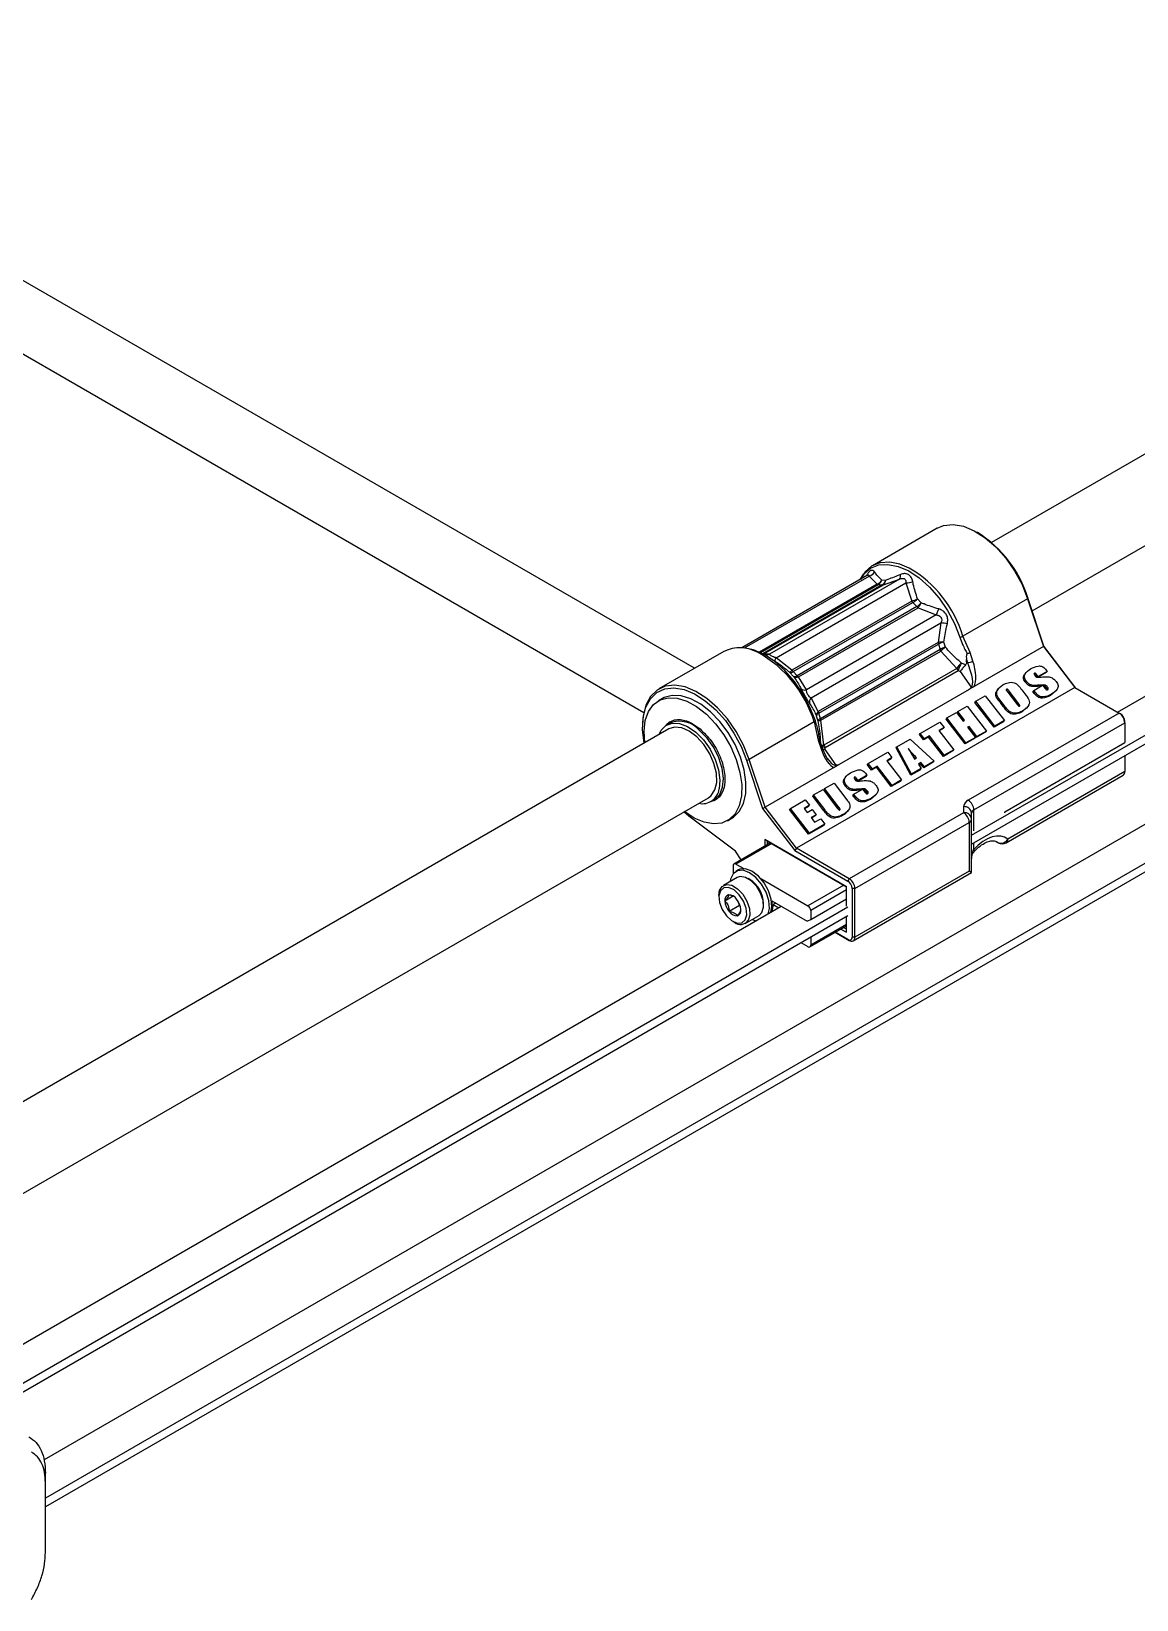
# Model space of a CAD drawing. Header units: millimetres. Extents: x 0 to 279, y 0 to 216.
# Drawn here: x 131.06 to 165.81, y 103.61 to 152.91 of the extents above; entities that cross this region are included whole.
import ezdxf

# ---------------------------------------------------------------- set-up
doc = ezdxf.new("R2010")
doc.units = ezdxf.units.MM

msp = doc.modelspace()

# ---------------------------------------------------------------- linework, layer by layer
at = {"color": 7, "linetype": 'Continuous', "lineweight": 25}
for p, q in [((191.721, 154.433), (161.246, 136.84)), ((162.52, 134.689), (192.971, 152.268)), ((165.206, 131.507), (193.955, 148.104)), ((151.913, 132.886), (126.311, 147.666)), ((160.619, 127.635), (194.148, 146.991)), ((125.311, 145.934), (150.313, 131.5)), ((160.619, 127.358), (192.993, 146.047)), ((192.577, 143.283), (131.459, 108)), ((192.587, 142.064), (131.501, 106.799)), ((192.609, 141.799), (131.501, 106.522)), ((159.54, 137.289), (157.499, 136.111)), ((160.83, 137.139), (160.786, 137.165)), ((157.351, 135.814), (153.401, 133.534)), ((158.349, 135.69), (154.266, 133.333)), ((157.394, 135.785), (157.648, 135.532)), ((157.913, 135.649), (157.797, 135.661)), ((157.848, 135.512), (158.349, 135.69)), ((154.085, 133.34), (157.848, 135.512)), ((154.472, 133.214), (158.555, 135.571)), ((157.687, 135.522), (157.812, 135.51)), ((158.555, 135.571), (158.736, 134.999)), ((162.384, 135.101), (162.38, 135.074)), ((162.886, 133.578), (162.384, 135.101)), ((158.736, 134.999), (154.973, 132.827)), ((155.008, 132.784), (158.771, 134.956)), ((158.897, 134.824), (155.134, 132.651)), ((155.173, 132.616), (158.936, 134.788)), ((158.771, 134.956), (158.897, 134.824)), ((159.037, 134.945), (158.921, 135.067)), ((158.936, 134.788), (159.51, 134.563)), ((162.38, 135.074), (160.34, 133.896)), ((162.38, 135.074), (162.876, 133.568)), ((159.51, 134.563), (155.427, 132.206)), ((155.572, 131.953), (159.656, 134.311)), ((159.656, 134.311), (159.564, 133.701)), ((159.564, 133.701), (155.8, 131.528)), ((155.812, 131.477), (159.575, 133.649)), ((159.575, 133.649), (159.627, 133.474)), ((159.798, 133.549), (159.75, 133.71)), ((160.57, 133.385), (160.34, 133.896)), ((152.83, 133.415), (150.789, 132.237)), ((154.266, 133.333), (154.085, 133.34)), ((154.192, 133.267), (154.138, 133.298)), ((154.973, 132.827), (154.472, 133.214)), ((159.627, 133.474), (155.864, 131.302)), ((155.883, 131.25), (159.647, 133.422)), ((159.647, 133.422), (160.159, 132.882)), ((160.457, 133.167), (160.491, 133.062)), ((160.66, 133.111), (160.57, 133.385)), ((162.876, 133.568), (160.696, 132.31)), ((162.876, 133.568), (162.886, 133.578)), ((162.876, 133.568), (163.864, 132.282)), ((163.896, 132.264), (162.886, 133.578)), ((154.908, 132.75), (155.024, 132.628)), ((155.134, 132.651), (155.008, 132.784)), ((160.159, 132.882), (155.976, 130.467)), ((156.014, 130.4), (160.197, 132.815)), ((160.197, 132.815), (160.258, 132.787)), ((160.258, 132.787), (160.604, 132.293)), ((160.432, 132.999), (160.303, 133.052)), ((160.491, 133.062), (160.463, 133.104)), ((162.325, 132.747), (162.297, 132.711)), ((162.584, 132.715), (162.594, 132.728)), ((162.636, 132.657), (162.664, 132.693)), ((162.673, 132.609), (162.636, 132.657)), ((162.714, 132.627), (162.664, 132.693)), ((162.697, 132.605), (162.714, 132.627)), ((162.966, 132.753), (162.707, 132.604)), ((162.994, 132.789), (162.714, 132.627)), ((162.964, 132.828), (162.994, 132.789)), ((162.966, 132.753), (162.994, 132.789)), ((163.864, 132.282), (155.114, 127.23)), ((155.427, 132.206), (155.173, 132.616)), ((160.548, 132.224), (156.454, 129.861)), ((161.462, 132.249), (161.434, 132.213)), ((161.718, 132.223), (161.713, 132.215)), ((161.754, 132.135), (162.032, 131.774)), ((161.804, 132.164), (161.775, 132.128)), ((162.049, 131.773), (161.775, 132.128)), ((162.077, 131.808), (161.804, 132.164)), ((162.194, 132.212), (162.294, 132.081)), ((162.32, 132.435), (162.348, 132.471)), ((162.545, 132.157), (162.573, 132.193)), ((162.591, 132.098), (162.545, 132.157)), ((162.573, 132.193), (162.853, 132.354)), ((162.619, 132.133), (162.573, 132.193)), ((162.591, 132.098), (162.619, 132.133)), ((162.72, 132.319), (162.749, 132.355)), ((162.853, 132.354), (162.933, 132.251)), ((162.896, 132.324), (162.876, 132.324)), ((162.896, 132.324), (162.925, 132.36)), ((162.982, 132.253), (163.01, 132.288)), ((163.253, 132.169), (163.099, 132.032)), ((163.258, 132.163), (163.287, 132.199)), ((163.864, 132.282), (165.258, 131.477)), ((150.903, 131.938), (150.771, 131.861)), ((155.8, 131.528), (155.572, 131.953)), ((160.189, 131.523), (160.485, 131.694)), ((160.485, 131.694), (161.084, 130.914)), ((160.726, 131.814), (160.754, 131.849)), ((161.325, 131.034), (160.726, 131.814)), ((160.754, 131.849), (161.05, 132.02)), ((161.353, 131.07), (160.754, 131.849)), ((161.05, 132.02), (161.649, 131.24)), ((161.524, 131.806), (161.552, 131.842)), ((161.625, 131.675), (161.524, 131.806)), ((161.653, 131.711), (161.552, 131.842)), ((161.625, 131.675), (161.653, 131.711)), ((162.077, 131.808), (162.049, 131.773)), ((162.338, 131.647), (162.205, 131.515)), ((162.351, 131.635), (162.379, 131.671)), ((163.099, 132.032), (163.128, 132.068)), ((151.141, 131.17), (151.03, 131.106)), ((155.67, 131.201), (153.63, 130.023)), ((155.67, 131.201), (155.797, 130.629)), ((155.737, 131.393), (155.785, 131.232)), ((155.864, 131.302), (155.812, 131.477)), ((155.976, 130.467), (155.883, 131.25)), ((159.007, 130.841), (159.624, 131.197)), ((159.624, 131.197), (159.756, 131.024)), ((159.816, 131.288), (159.844, 131.324)), ((160.415, 130.508), (159.816, 131.288)), ((159.844, 131.324), (160.14, 131.494)), ((160.443, 130.544), (159.844, 131.324)), ((160.14, 131.494), (160.349, 131.222)), ((160.161, 131.487), (160.189, 131.523)), ((160.36, 131.229), (160.161, 131.487)), ((160.398, 131.251), (160.189, 131.523)), ((160.349, 131.222), (160.398, 131.251)), ((165.258, 131.477), (160.516, 128.74)), ((160.692, 128.434), (165.435, 131.171)), ((161.621, 131.205), (161.325, 131.034)), ((161.649, 131.24), (161.353, 131.07)), ((161.621, 131.205), (161.649, 131.24)), ((162.205, 131.515), (162.233, 131.551)), ((165.258, 131.477), (165.302, 131.452)), ((165.435, 131.171), (165.435, 131.222)), ((165.435, 131.171), (165.435, 130.549)), ((151.101, 130.983), (120.352, 113.232)), ((150.273, 131.096), (150.273, 131.045)), ((155.926, 130.397), (155.84, 130.656)), ((158.273, 130.417), (158.684, 130.654)), ((158.684, 130.654), (159.444, 129.967)), ((158.979, 130.805), (159.007, 130.841)), ((159.111, 130.633), (158.979, 130.805)), ((159.139, 130.668), (159.007, 130.841)), ((159.268, 130.723), (159.111, 130.633)), ((159.111, 130.633), (159.139, 130.668)), ((159.296, 130.758), (159.139, 130.668)), ((159.268, 130.723), (159.296, 130.758)), ((159.734, 130.116), (159.268, 130.723)), ((159.762, 130.151), (159.296, 130.758)), ((159.756, 131.024), (159.592, 130.929)), ((159.592, 130.929), (160.058, 130.322)), ((159.728, 130.989), (159.602, 130.916)), ((159.728, 130.989), (159.756, 131.024)), ((160.711, 130.679), (160.415, 130.508)), ((160.739, 130.715), (160.443, 130.544)), ((160.544, 131.061), (160.495, 131.032)), ((160.495, 131.032), (160.739, 130.715)), ((160.516, 131.025), (160.505, 131.019)), ((160.516, 131.025), (160.544, 131.061)), ((160.76, 130.708), (160.516, 131.025)), ((160.788, 130.743), (160.544, 131.061)), ((160.711, 130.679), (160.739, 130.715)), ((161.056, 130.879), (160.76, 130.708)), ((160.76, 130.708), (160.788, 130.743)), ((161.084, 130.914), (160.788, 130.743)), ((161.056, 130.879), (161.084, 130.914)), ((161.325, 131.034), (161.353, 131.07)), ((155.797, 130.629), (155.887, 130.355)), ((156.016, 130.338), (156.014, 130.4)), ((156.361, 129.844), (156.016, 130.338)), ((157.367, 129.894), (157.983, 130.25)), ((157.983, 130.25), (158.116, 130.077)), ((158.244, 130.381), (158.273, 130.417)), ((158.704, 129.521), (158.244, 130.381)), ((158.733, 129.557), (158.273, 130.417)), ((160.03, 130.286), (159.734, 130.116)), ((160.058, 130.322), (159.762, 130.151)), ((160.03, 130.286), (160.058, 130.322)), ((160.415, 130.508), (160.443, 130.544)), ((161.665, 128.373), (165.435, 130.549)), ((153.546, 129.999), (153.63, 130.023)), ((153.546, 129.999), (154.047, 128.476)), ((154.125, 128.517), (153.63, 130.023)), ((156.305, 129.775), (154.125, 128.517)), ((157.339, 129.858), (157.367, 129.894)), ((157.471, 129.686), (157.339, 129.858)), ((157.499, 129.721), (157.367, 129.894)), ((157.627, 129.776), (157.471, 129.686)), ((157.471, 129.686), (157.499, 129.721)), ((157.655, 129.812), (157.499, 129.721)), ((157.627, 129.776), (157.655, 129.812)), ((158.094, 129.169), (157.627, 129.776)), ((158.122, 129.204), (157.655, 129.812)), ((158.116, 130.077), (157.951, 129.982)), ((157.951, 129.982), (158.418, 129.375)), ((158.088, 130.042), (157.962, 129.969)), ((158.088, 130.042), (158.116, 130.077)), ((159.01, 129.697), (158.704, 129.521)), ((159.038, 129.733), (158.733, 129.557)), ((158.852, 130.044), (158.759, 130.146)), ((158.826, 130.029), (158.892, 130.067)), ((159.024, 129.921), (158.948, 129.877)), ((158.948, 129.877), (159.038, 129.733)), ((158.995, 129.885), (158.957, 129.863)), ((158.995, 129.885), (159.024, 129.921)), ((159.114, 129.758), (158.995, 129.885)), ((159.01, 129.697), (159.038, 129.733)), ((159.143, 129.793), (159.024, 129.921)), ((159.416, 129.932), (159.114, 129.758)), ((159.114, 129.758), (159.143, 129.793)), ((159.444, 129.967), (159.143, 129.793)), ((159.416, 129.932), (159.444, 129.967)), ((159.734, 130.116), (159.762, 130.151)), ((165.435, 130.137), (165.435, 129.64)), ((155.998, 129.103), (156.294, 129.274)), ((156.294, 129.274), (156.693, 128.755)), ((156.666, 129.48), (156.638, 129.444)), ((156.661, 129.168), (156.689, 129.204)), ((156.925, 129.449), (156.935, 129.461)), ((156.977, 129.39), (157.005, 129.426)), ((157.014, 129.342), (156.977, 129.39)), ((157.055, 129.361), (157.005, 129.426)), ((157.038, 129.339), (157.055, 129.361)), ((157.307, 129.486), (157.049, 129.337)), ((157.335, 129.522), (157.055, 129.361)), ((157.305, 129.561), (157.335, 129.522)), ((157.307, 129.486), (157.335, 129.522)), ((158.39, 129.339), (158.094, 129.169)), ((158.094, 129.169), (158.122, 129.204)), ((158.418, 129.375), (158.122, 129.204)), ((158.39, 129.339), (158.418, 129.375)), ((158.704, 129.521), (158.733, 129.557)), ((161.702, 127.401), (165.383, 129.526)), ((165.435, 129.64), (161.754, 127.515)), ((121.866, 111.22), (152.351, 128.818)), ((152.421, 128.696), (152.532, 128.76)), ((154.923, 128.483), (155.391, 128.753)), ((155.391, 128.753), (155.524, 128.581)), ((155.624, 128.868), (155.652, 128.904)), ((155.978, 128.407), (155.624, 128.868)), ((155.652, 128.904), (155.948, 129.075)), ((156.007, 128.443), (155.652, 128.904)), ((155.948, 129.075), (156.397, 128.491)), ((155.97, 129.068), (155.998, 129.103)), ((156.41, 128.494), (155.97, 129.068)), ((156.439, 128.53), (155.998, 129.103)), ((156.886, 128.89), (156.915, 128.926)), ((156.932, 128.831), (156.886, 128.89)), ((156.915, 128.926), (157.194, 129.087)), ((156.96, 128.867), (156.915, 128.926)), ((156.932, 128.831), (156.96, 128.867)), ((157.061, 129.052), (157.09, 129.088)), ((157.194, 129.087), (157.274, 128.984)), ((157.237, 129.058), (157.217, 129.058)), ((157.237, 129.058), (157.266, 129.093)), ((157.323, 128.986), (157.351, 129.022)), ((157.594, 128.902), (157.44, 128.765)), ((157.44, 128.765), (157.469, 128.801)), ((157.6, 128.897), (157.628, 128.932)), ((151.735, 128.24), (151.574, 128.37)), ((153.199, 127.141), (151.735, 128.24)), ((154.047, 128.476), (154.125, 128.517)), ((154.047, 128.476), (155.057, 127.161)), ((155.114, 127.23), (154.125, 128.517)), ((154.895, 128.447), (154.923, 128.483)), ((155.494, 127.667), (154.895, 128.447)), ((155.522, 127.703), (154.923, 128.483)), ((155.524, 128.581), (155.351, 128.481)), ((155.351, 128.481), (155.449, 128.354)), ((155.496, 128.545), (155.361, 128.468)), ((155.449, 128.354), (155.605, 128.445)), ((155.496, 128.545), (155.524, 128.581)), ((155.73, 128.281), (155.574, 128.191)), ((155.574, 128.191), (155.685, 128.046)), ((155.702, 128.246), (155.584, 128.178)), ((155.605, 128.445), (155.73, 128.281)), ((155.702, 128.246), (155.73, 128.281)), ((155.978, 128.407), (156.007, 128.443)), ((156.41, 128.494), (156.439, 128.53)), ((156.564, 128.259), (156.592, 128.295)), ((156.709, 128.378), (156.738, 128.413)), ((160.369, 128.347), (156.774, 126.272)), ((160.369, 128.536), (160.369, 128.347)), ((160.619, 128.143), (160.619, 128.332)), ((161.665, 128.34), (161.665, 128.373)), ((152.946, 128.094), (153.078, 128.17)), ((155.979, 127.948), (155.494, 127.667)), ((155.494, 127.667), (155.522, 127.703)), ((156.007, 127.983), (155.522, 127.703)), ((155.685, 128.046), (155.875, 128.155)), ((155.875, 128.155), (156.007, 127.983)), ((155.979, 127.948), (156.007, 127.983)), ((156.951, 125.966), (160.546, 128.041)), ((160.546, 128.041), (160.546, 126.51)), ((160.619, 126.47), (160.619, 128.143)), ((154.298, 127.397), (153.148, 126.733)), ((156.686, 126.019), (154.119, 127.5)), ((154.119, 127.5), (154.119, 127.294)), ((154.208, 127.449), (154.119, 127.5)), ((154.208, 127.449), (156.686, 126.019)), ((154.208, 127.345), (154.208, 127.449)), ((155.114, 127.23), (155.057, 127.161)), ((156.774, 126.272), (155.114, 127.23)), ((161.384, 127.441), (161.452, 127.401)), ((161.395, 127.441), (161.441, 127.409)), ((153.374, 126.864), (153.199, 127.141)), ((153.211, 126.727), (153.454, 126.587)), ((155.057, 127.161), (156.73, 126.195)), ((153.251, 126.309), (152.818, 126.059)), ((153.122, 126.676), (153.122, 126.427)), ((153.286, 126.546), (153.206, 126.5)), ((153.644, 126.247), (153.595, 126.275)), ((153.993, 126.275), (155.473, 125.421)), ((156.774, 126.272), (156.73, 126.195)), ((156.899, 124.32), (160.619, 126.467)), ((160.546, 126.51), (156.951, 124.435)), ((152.676, 125.744), (152.676, 125.688)), ((153.124, 125.724), (152.858, 125.57)), ((156.686, 125.413), (156.686, 126.019)), ((156.863, 125.966), (156.863, 124.435)), ((156.951, 125.966), (156.863, 125.966)), ((156.951, 124.435), (156.951, 125.966)), ((125.784, 108.75), (154.634, 125.405)), ((129.424, 109.627), (156.728, 125.389)), ((153.327, 125.434), (152.995, 125.243)), ((153.262, 125.59), (153.327, 125.434)), ((153.327, 125.434), (153.345, 125.424)), ((154.081, 125.433), (154.081, 125.489)), ((154.342, 125.574), (155.454, 124.932)), ((154.342, 125.574), (154.342, 125.236)), ((154.386, 125.456), (154.344, 125.237)), ((154.466, 125.502), (154.386, 125.456)), ((154.386, 125.456), (154.555, 125.359)), ((156.686, 125.625), (155.562, 124.976)), ((155.562, 125.267), (155.562, 124.976)), ((129.665, 109.488), (156.728, 125.111)), ((153.113, 124.931), (153.162, 124.903)), ((153.506, 124.868), (153.939, 125.118)), ((155.562, 124.976), (155.454, 124.932)), ((155.536, 124.128), (156.686, 124.792)), ((156.686, 124.688), (156.595, 124.74)), ((156.686, 124.586), (156.686, 125.087)), ((155.255, 124.261), (155.473, 124.135)), ((155.562, 124.438), (155.562, 124.186)), ((156.73, 124.358), (156.332, 124.588)), ((156.332, 124.588), (156.774, 124.332)), ((156.507, 124.689), (156.686, 124.586)), ((156.774, 124.332), (156.73, 124.358)), ((156.951, 124.435), (156.863, 124.435)), ((131.501, 107.276), (131.501, 107.582)), ((131.501, 105.089), (131.501, 107.276))]:
    msp.add_line(p, q, dxfattribs=at)
at = {"color": 8, "linetype": 'Continuous', "lineweight": 25}
for p, q in [((153.484, 133.528), (157.394, 135.785)), ((157.648, 135.532), (153.947, 133.396)), ((153.978, 133.381), (157.687, 135.522)), ((157.812, 135.51), (154.057, 133.342)), ((154.073, 133.334), (154.085, 133.34)), ((160.692, 127.779), (160.692, 128.434)), ((154.335, 127.376), (153.211, 126.727)), ((160.692, 127.19), (160.692, 127.4)), ((161.441, 127.409), (161.384, 127.442)), ((161.441, 127.409), (161.452, 127.401)), ((156.598, 126.07), (155.473, 125.421)), ((156.686, 125.917), (155.562, 125.267)), ((156.686, 124.835), (155.562, 124.186))]:
    msp.add_line(p, q, dxfattribs=at)
at = {"color": 7, "linetype": 'Continuous', "lineweight": 25, "flags": 128}
for points in [[(159.54, 137.289), (159.74, 137.372), (160.037, 137.405), (160.362, 137.35), (160.704, 137.21), (161.049, 136.99), (161.384, 136.699), (161.696, 136.347), (161.972, 135.949), (162.204, 135.519), (162.38, 135.074)], [(158.661, 136.033), (158.366, 136.158), (158.044, 136.224), (157.747, 136.205), (157.487, 136.104), (157.274, 135.922), (157.123, 135.682)], [(155.709, 131.238), (155.539, 131.668), (155.317, 132.084), (155.051, 132.471), (154.752, 132.814), (154.429, 133.101), (154.096, 133.321), (153.765, 133.466), (153.447, 133.531), (153.287, 133.532)], [(153.63, 130.023), (153.453, 130.467), (153.222, 130.897), (152.945, 131.296), (152.633, 131.647), (152.299, 131.939), (151.954, 132.158), (151.612, 132.298), (151.286, 132.353), (150.989, 132.32), (150.733, 132.201), (150.526, 132.001), (150.378, 131.726), (150.293, 131.388), (150.273, 131.096)], [(150.325, 130.535), (150.324, 130.539), (150.275, 130.952), (150.293, 131.33), (150.375, 131.659), (150.52, 131.927), (150.721, 132.122), (150.971, 132.238), (151.261, 132.27), (151.578, 132.217), (151.911, 132.081), (152.248, 131.866), (152.574, 131.582), (152.878, 131.24), (153.148, 130.851), (153.373, 130.432), (153.546, 129.999)], [(150.36, 131.243), (150.46, 131.525), (150.618, 131.743), (150.826, 131.89), (151.077, 131.958), (151.36, 131.945), (151.663, 131.852), (151.974, 131.682), (152.28, 131.442), (152.569, 131.142), (152.829, 130.794), (153.049, 130.413), (153.221, 130.014), (153.337, 129.614), (153.392, 129.228), (153.384, 128.874), (153.314, 128.564), (153.184, 128.312), (153, 128.129), (152.769, 128.021), (152.501, 127.993), (152.207, 128.046), (151.898, 128.179), (151.593, 128.381)], [(153.078, 128.17), (153.133, 128.205), (153.317, 128.389), (153.446, 128.64), (153.517, 128.95), (153.524, 129.305), (153.469, 129.69), (153.353, 130.091), (153.182, 130.49), (152.962, 130.871), (152.702, 131.218), (152.413, 131.518), (152.106, 131.758), (151.795, 131.928), (151.492, 132.022), (151.21, 132.035), (150.959, 131.966), (150.903, 131.938)], [(150.343, 130.546), (150.321, 130.909), (150.36, 131.243)], [(150.795, 130.807), (150.857, 130.936), (151.006, 131.091), (151.205, 131.165), (151.438, 131.153), (151.692, 131.056), (151.947, 130.88), (152.188, 130.637), (152.397, 130.344), (152.56, 130.021), (152.667, 129.689), (152.709, 129.373), (152.684, 129.092)], [(152.351, 128.818), (152.436, 128.884), (152.552, 129.061), (152.606, 129.3), (152.595, 129.584), (152.519, 129.892), (152.385, 130.2), (152.202, 130.486), (151.983, 130.729), (151.745, 130.91), (151.506, 131.016), (151.283, 131.04), (151.101, 130.983)], [(161.754, 127.515), (161.652, 127.578), (161.535, 127.61), (161.404, 127.612), (161.265, 127.583), (161.121, 127.525), (160.974, 127.438), (160.83, 127.326), (160.692, 127.19)], [(153.121, 126.427), (153.042, 126.256), (153.029, 126.181)], [(154.228, 125.17), (154.261, 125.336), (154.241, 125.581), (154.157, 125.844), (154.018, 126.095), (153.837, 126.309), (153.636, 126.461), (153.435, 126.535), (153.258, 126.523), (153.121, 126.427)], [(153.939, 125.118), (154.026, 125.205), (154.078, 125.373), (154.065, 125.586), (153.988, 125.817), (153.859, 126.033), (153.693, 126.207), (153.515, 126.314), (153.347, 126.34), (153.251, 126.309)], [(154.308, 125.216), (154.34, 125.382), (154.321, 125.627), (154.237, 125.89), (154.097, 126.141), (153.917, 126.355), (153.715, 126.507), (153.515, 126.581), (153.337, 126.569), (153.286, 126.546)], [(152.676, 125.744), (152.697, 125.896), (152.78, 126.031), (152.914, 126.09), (153.082, 126.064), (153.26, 125.957), (153.426, 125.783), (153.555, 125.567), (153.632, 125.336), (153.645, 125.123), (153.593, 124.955), (153.593, 124.955)], [(153.501, 124.978), (153.549, 125.14), (153.531, 125.346), (153.449, 125.567), (153.316, 125.767), (153.152, 125.917), (152.982, 125.994), (152.832, 125.985), (152.725, 125.893), (152.678, 125.732), (152.696, 125.525), (152.778, 125.305), (152.911, 125.105), (153.075, 124.955), (153.245, 124.878), (153.394, 124.886), (153.501, 124.978)], [(153.717, 124.99), (153.753, 124.976), (153.846, 124.95)]]:
    msp.add_lwpolyline(points, dxfattribs=at)
at = {"color": 8, "linetype": 'Continuous', "lineweight": 25, "flags": 128}
for points in [[(157.111, 135.675), (157.234, 135.857), (157.443, 136.036), (157.699, 136.136), (157.991, 136.154), (158.309, 136.09), (158.641, 135.945), (158.974, 135.725), (159.296, 135.438), (159.596, 135.094), (159.861, 134.707), (160.084, 134.291), (160.254, 133.861)], [(152.532, 128.76), (152.548, 128.77), (152.7, 128.922), (152.792, 129.145), (152.82, 129.424), (152.78, 129.74), (152.676, 130.071), (152.515, 130.395), (152.308, 130.69), (152.068, 130.935)], [(155.925, 130.398), (155.926, 130.392), (155.923, 130.384), (155.915, 130.375), (155.903, 130.365), (155.887, 130.355)], [(160.7, 127.123), (160.703, 127.127), (160.707, 127.142), (160.703, 127.164), (160.692, 127.19)]]:
    msp.add_lwpolyline(points, dxfattribs=at)
at = {"color": 7, "linetype": 'Continuous', "lineweight": 25}
for centre, radius, start, end in [((158.823, 133.997), 3.729, 17.228, 57.4338), ((158.859, 134.019), 3.685, 19.5783, 40.4163), ((157.318, 136.064), 0.29, 285.145, 329.3806), ((157.538, 135.81), 0.299, 291.5896, 330.1131), ((157.558, 135.738), 0.251, 300.8731, 342.1772), ((157.677, 135.713), 0.245, 303.7482, 344.8529), ((157.738, 135.648), 0.175, 309.0025, 0.4056), ((158.221, 135.8), 0.168, 319.376, 12.3912), ((158.536, 136.207), 0.636, 271.7162, 291.4239), ((157.703, 135.67), 0.149, 248.3425, 263.8201), ((157.824, 135.613), 0.103, 263.8231, 283.5933), ((158.547, 135.804), 0.826, 283.2349, 296.9366), ((159.062, 135.231), 0.4, 215.3526, 223.3567), ((158.46, 135.533), 0.656, 298.3376, 314.6758), ((158.478, 135.448), 0.752, 303.836, 317.983), ((159.14, 135.053), 0.334, 223.2878, 232.3116), ((158.467, 135.202), 0.625, 318.6025, 335.7446), ((158.562, 135.057), 1.068, 332.4846, 343.4008), ((159.609, 133.243), 1.069, 76.6002, 87.5097), ((159.687, 133.088), 0.625, 84.2561, 101.3916), ((159.895, 133.746), 0.334, 187.6899, 196.7127), ((159.906, 132.974), 0.752, 102.0181, 116.159), ((160.148, 134.241), 0.395, 285.5466, 299.0547), ((153.334, 132.347), 1.181, 60.7975, 115.2792), ((154.623, 133.102), 0.189, 143.5053, 176.4844), ((159.971, 132.916), 0.656, 105.3254, 121.6576), ((160.01, 133.589), 0.4, 196.6438, 204.6475), ((160.249, 132.856), 0.827, 123.0652, 136.7609), ((157.742, 132.898), 2.728, 4.3205, 5.6514), ((155.886, 131.989), 1.239, 137.4406, 142.0813), ((154.917, 132.888), 0.138, 265.9607, 310.967), ((155.299, 133.058), 0.4, 215.3526, 223.3567), ((155.051, 132.77), 0.144, 258.8988, 304.7739), ((155.111, 132.777), 0.172, 239.5876, 291.0217), ((155.377, 132.88), 0.334, 223.2878, 232.3116), ((160.691, 132.578), 0.613, 129.2896, 150.2504), ((160.551, 133.061), 0.431, 204.5919, 214.9415), ((161.071, 132.57), 0.907, 147.8531, 164.3269), ((160.477, 133.431), 0.368, 272.2142, 299.7154), ((155.384, 132.404), 0.203, 229.5304, 282.0241), ((155.723, 131.818), 0.203, 137.9724, 190.4656), ((155.642, 131.27), 0.0752, 292.4415, 334.3195), ((155.909, 131.394), 0.172, 128.9735, 180.4061), ((155.873, 131.346), 0.144, 115.2211, 161.0862), ((155.909, 131.171), 0.138, 109.0287, 154.021), ((155.615, 132.453), 1.233, 277.8933, 282.5602), ((156.132, 131.573), 0.334, 187.6899, 196.7127), ((156.247, 131.416), 0.4, 196.6438, 204.6475), ((165.051, 131.154), 0.384, 2.6055, 57.3945), ((165.147, 131.209), 0.288, 2.6055, 57.3945), ((156.368, 130.647), 0.431, 204.5919, 214.9415), ((165.316, 129.625), 0.12, 304.0564, 7.2558), ((152.157, 129.162), 0.532, 257.8436, 352.4257), ((160.619, 128.511), 0.251, 114.3747, 174.3052), ((160.309, 128.416), 0.384, 2.6055, 57.3945), ((160.39, 128.306), 0.231, 6.3513, 95.1826), ((160.39, 128.117), 0.231, 6.3513, 95.1826), ((160.162, 128.023), 0.384, 2.6055, 57.3945), ((160.744, 128.319), 0.126, 114.3747, 174.3052), ((160.494, 128.155), 0.126, 294.3747, 354.3052), ((161.539, 127.634), 0.245, 246.4181, 331.2225), ((161.577, 127.618), 0.25, 240.0027, 299.9973), ((153.176, 126.685), 0.0546, 50.7967, 189.214), ((153.152, 125.458), 0.93, 1.9361, 58.0585), ((156.567, 125.948), 0.384, 2.6055, 57.3945), ((153.021, 125.603), 0.166, 105.63, 191.509), ((152.976, 125.454), 0.31, 34.4549, 89.8884), ((156.575, 125.952), 0.288, 2.6055, 57.3945), ((153.422, 125.613), 0.565, 184.3654, 220.9869), ((153.251, 125.418), 0.31, 214.4549, 269.8884), ((152.805, 125.258), 0.565, 4.3654, 40.9869), ((153.205, 125.268), 0.166, 285.63, 11.509), ((155.37, 125.259), 0.192, 2.6055, 57.3945), ((153.353, 125.131), 0.298, 230.1812, 323.801), ((156.782, 124.421), 0.0819, 230.7967, 9.214), ((156.843, 124.417), 0.109, 230.7967, 9.214), ((155.508, 124.177), 0.0546, 230.7967, 9.214)]:
    msp.add_arc(centre, radius, start, end, dxfattribs=at)
at = {"color": 8, "linetype": 'Continuous', "lineweight": 25}
for centre, radius, start, end in [((156.829, 132.866), 3.659, 16.3508, 59.944), ((152.09, 130.107), 3.743, 16.9886, 60.9077), ((154.061, 133.433), 0.0965, 273.4752, 283.9362), ((154.16, 133.549), 0.241, 257.8756, 295.9918), ((151.435, 130.382), 0.84, 41.1089, 110.486), ((155.999, 130.93), 0.463, 257.5491, 267.1136), ((156.06, 130.688), 0.292, 239.7386, 261.0132), ((161.635, 127.5), 0.12, 304.0564, 7.2558)]:
    msp.add_arc(centre, radius, start, end, dxfattribs=at)
at = {"color": 7, "linetype": 'Continuous', "lineweight": 25}
for centre, major_axis, ratio, start_param, end_param in [((160.315, 132.96), (-0.283, 0.671), 0.278405, 3.176389, 4.747186), ((160.395, 132.958), (-0.21, 0.731), 0.39262, 3.523325, 4.809828), ((156.152, 130.508), (-0.21, 0.731), 0.39262, 1.668235, 2.954739), ((156.072, 130.511), (-0.283, 0.671), 0.278405, 2.226383, 2.351647), ((160.369, 126.612), (0.25, -0.144), 0.00007, 0.003303, 0.785439)]:
    msp.add_ellipse(centre, major_axis=major_axis, ratio=ratio, start_param=start_param, end_param=end_param, dxfattribs=at)
at = {"color": 8, "linetype": 'Continuous', "lineweight": 25}
msp.add_ellipse((156.072, 130.511), major_axis=(-0.283, 0.671), ratio=0.278405, start_param=2.351647, end_param=3.176389, dxfattribs=at)
for points, knots in [([(157.567, 135.917), (157.552, 135.935), (157.52, 135.97), (157.454, 135.965), (157.387, 135.912), (157.341, 135.846), (157.318, 135.802), (157.313, 135.792)], [0, 0, 0, 0, 0.248056, 0.493662, 0.717656, 0.937003, 1, 1, 1, 1]), ([(157.351, 135.814), (157.354, 135.815), (157.365, 135.822), (157.376, 135.822), (157.39, 135.813), (157.392, 135.797), (157.394, 135.785)], [0, 0, 0, 0, 0.069229, 0.380748, 0.507883, 1, 1, 1, 1]), ([(151.162, 131.218), (151.215, 131.239), (151.32, 131.282), (151.508, 131.276), (151.764, 131.209), (151.958, 131.069), (152.085, 130.978)], [0, 0, 0, 0, 0.208409, 0.416818, 0.620896, 1, 1, 1, 1]), ([(155.785, 131.232), (155.814, 131.067), (155.852, 130.851), (155.862, 130.635), (155.864, 130.583)], [0, 0, 0, 0, 0.761692, 1, 1, 1, 1]), ([(152.085, 130.978), (152.205, 130.861), (152.39, 130.68), (152.59, 130.363), (152.718, 130.101), (152.809, 129.833), (152.874, 129.5), (152.862, 129.13), (152.729, 128.862), (152.559, 128.726), (152.447, 128.698), (152.391, 128.685)], [0, 0, 0, 0, 0.159638, 0.245574, 0.333333, 0.421093, 0.507029, 0.666667, 0.826305, 0.91224, 1, 1, 1, 1])]:
    msp.add_open_spline(points, degree=3, knots=knots, dxfattribs=at)
at = {"color": 7, "linetype": 'Continuous', "lineweight": 25}
for points, knots in [([(157.357, 135.818), (157.358, 135.818), (157.359, 135.82), (157.354, 135.816), (157.351, 135.814)], [0, 0, 0, 0, 0.212685, 1, 1, 1, 1]), ([(157.797, 135.661), (157.725, 135.73), (157.639, 135.812), (157.578, 135.902), (157.567, 135.917)], [0, 0, 0, 0, 0.8363121, 1, 1, 1, 1]), ([(158.385, 135.836), (158.249, 135.78), (158.087, 135.714), (157.937, 135.658), (157.913, 135.649)], [0, 0, 0, 0, 0.8347697, 1, 1, 1, 1]), ([(158.349, 135.69), (158.363, 135.696), (158.4, 135.71), (158.453, 135.717), (158.493, 135.708), (158.523, 135.69), (158.539, 135.669), (158.556, 135.628), (158.555, 135.596), (158.555, 135.571)], [0, 0, 0, 0, 0.1338305, 0.3396636, 0.4744838, 0.5347753, 0.690481, 0.7540264, 1, 1, 1, 1]), ([(158.768, 135.615), (158.757, 135.657), (158.733, 135.74), (158.654, 135.828), (158.553, 135.867), (158.461, 135.863), (158.406, 135.843), (158.385, 135.836)], [0, 0, 0, 0, 0.232183, 0.462072, 0.671733, 0.877044, 1, 1, 1, 1]), ([(158.921, 135.067), (158.871, 135.219), (158.811, 135.401), (158.774, 135.585), (158.768, 135.615)], [0, 0, 0, 0, 0.836312, 1, 1, 1, 1]), ([(159.586, 134.751), (159.429, 134.799), (159.241, 134.857), (159.066, 134.932), (159.037, 134.945)], [0, 0, 0, 0, 0.83477, 1, 1, 1, 1]), ([(159.857, 134.283), (159.864, 134.329), (159.879, 134.42), (159.842, 134.555), (159.763, 134.661), (159.671, 134.723), (159.609, 134.744), (159.586, 134.751)], [0, 0, 0, 0, 0.232183, 0.462072, 0.671733, 0.877044, 1, 1, 1, 1]), ([(159.51, 134.563), (159.525, 134.561), (159.565, 134.555), (159.618, 134.532), (159.652, 134.497), (159.672, 134.461), (159.679, 134.428), (159.679, 134.373), (159.666, 134.338), (159.656, 134.311)], [0, 0, 0, 0, 0.133831, 0.339664, 0.474484, 0.534775, 0.690481, 0.754026, 1, 1, 1, 1]), ([(159.75, 133.71), (159.773, 133.87), (159.802, 134.06), (159.849, 134.251), (159.857, 134.283)], [0, 0, 0, 0, 0.836312, 1, 1, 1, 1]), ([(160.254, 133.861), (160.281, 133.786), (160.327, 133.655), (160.406, 133.482), (160.458, 133.386), (160.484, 133.339)], [0, 0, 0, 0, 0.410798, 0.714168, 1, 1, 1, 1]), ([(154.191, 133.267), (154.217, 133.252), (154.273, 133.219), (154.36, 133.163), (154.415, 133.127), (154.435, 133.113)], [0, 0, 0, 0, 0.342509, 0.75373, 1, 1, 1, 1]), ([(154.472, 133.214), (154.457, 133.219), (154.421, 133.231), (154.367, 133.253), (154.327, 133.273), (154.298, 133.29), (154.281, 133.302), (154.265, 133.319), (154.265, 133.327), (154.266, 133.333)], [0, 0, 0, 0, 0.133831, 0.339664, 0.474484, 0.534775, 0.690481, 0.754026, 1, 1, 1, 1]), ([(154.435, 133.113), (154.571, 133.019), (154.734, 132.905), (154.883, 132.772), (154.908, 132.75)], [0, 0, 0, 0, 0.83477, 1, 1, 1, 1]), ([(160.303, 133.052), (160.184, 133.153), (160.006, 133.305), (159.85, 133.488), (159.798, 133.549)], [0, 0, 0, 0, 0.667141, 1, 1, 1, 1]), ([(160.484, 133.339), (160.481, 133.337), (160.475, 133.334), (160.465, 133.322), (160.451, 133.276), (160.452, 133.222), (160.456, 133.178), (160.457, 133.167)], [0, 0, 0, 0, 0.04187, 0.100611, 0.250246, 0.814875, 1, 1, 1, 1]), ([(160.57, 133.385), (160.569, 133.384), (160.565, 133.381), (160.551, 133.371), (160.523, 133.355), (160.497, 133.344), (160.484, 133.339)], [0, 0, 0, 0, 0.0225681, 0.1699743, 0.5849494, 1, 1, 1, 1]), ([(155.024, 132.628), (155.096, 132.524), (155.182, 132.399), (155.243, 132.271), (155.253, 132.25)], [0, 0, 0, 0, 0.836312, 1, 1, 1, 1]), ([(160.432, 132.999), (160.414, 132.978), (160.379, 132.938), (160.322, 132.869), (160.283, 132.82), (160.263, 132.794), (160.259, 132.788), (160.258, 132.787)], [0, 0, 0, 0, 0.297452, 0.594428, 0.903516, 0.992958, 1, 1, 1, 1]), ([(160.463, 133.104), (160.463, 133.086), (160.463, 133.053), (160.447, 133.017), (160.435, 133.002), (160.432, 132.999)], [0, 0, 0, 0, 0.4826682, 0.8856137, 1, 1, 1, 1]), ([(162.32, 132.435), (162.291, 132.475), (162.247, 132.536), (162.249, 132.622), (162.266, 132.675), (162.293, 132.695), (162.304, 132.704)], [0, 0, 0, 0, 0.424424, 0.63689, 0.850328, 1, 1, 1, 1]), ([(162.348, 132.471), (162.319, 132.511), (162.276, 132.571), (162.276, 132.658), (162.323, 132.768), (162.408, 132.824), (162.475, 132.869)], [0, 0, 0, 0, 0.249634, 0.374601, 0.500139, 1, 1, 1, 1]), ([(162.475, 132.869), (162.552, 132.906), (162.648, 132.953), (162.785, 132.961), (162.883, 132.931), (162.932, 132.869), (162.964, 132.828)], [0, 0, 0, 0, 0.500503, 0.626065, 0.750417, 1, 1, 1, 1]), ([(162.594, 132.728), (162.592, 132.726), (162.587, 132.723), (162.583, 132.715), (162.582, 132.706), (162.586, 132.686), (162.597, 132.671), (162.606, 132.66)], [0, 0, 0, 0, 0.12524, 0.25021, 0.375507, 0.500803, 1, 1, 1, 1]), ([(162.636, 132.657), (162.626, 132.67), (162.615, 132.685), (162.596, 132.699), (162.587, 132.7), (162.584, 132.699), (162.584, 132.699)], [0, 0, 0, 0, 0.662505, 0.828053, 0.993303, 1, 1, 1, 1]), ([(162.664, 132.693), (162.655, 132.705), (162.643, 132.72), (162.624, 132.734), (162.609, 132.735), (162.6, 132.731), (162.594, 132.728)], [0, 0, 0, 0, 0.500513, 0.625582, 0.750426, 1, 1, 1, 1]), ([(162.606, 132.66), (162.615, 132.649), (162.629, 132.63), (162.649, 132.616), (162.658, 132.611)], [0, 0, 0, 0, 0.5613307, 1, 1, 1, 1]), ([(162.759, 132.606), (162.82, 132.614), (162.927, 132.628), (163.041, 132.617), (163.091, 132.612)], [0, 0, 0, 0, 0.560876, 1, 1, 1, 1]), ([(155.253, 132.25), (155.269, 132.217), (155.301, 132.153), (155.366, 132.034), (155.433, 131.921), (155.486, 131.837), (155.513, 131.796), (155.524, 131.781)], [0, 0, 0, 0, 0.232183, 0.462072, 0.671733, 0.877044, 1, 1, 1, 1]), ([(155.572, 131.953), (155.563, 131.959), (155.54, 131.975), (155.505, 132.008), (155.478, 132.046), (155.457, 132.082), (155.444, 132.112), (155.43, 132.159), (155.428, 132.185), (155.427, 132.206)], [0, 0, 0, 0, 0.133831, 0.339664, 0.474484, 0.534775, 0.690481, 0.754026, 1, 1, 1, 1]), ([(160.548, 132.224), (160.558, 132.233), (160.591, 132.258), (160.641, 132.288), (160.682, 132.304), (160.696, 132.31)], [0, 0, 0, 0, 0.243988, 0.738044, 1, 1, 1, 1]), ([(160.604, 132.293), (160.604, 132.292), (160.6, 132.281), (160.587, 132.253), (160.563, 132.235), (160.548, 132.224)], [0, 0, 0, 0, 0.014227, 0.383086, 1, 1, 1, 1]), ([(161.524, 131.806), (161.472, 131.866), (161.399, 131.95), (161.375, 132.074), (161.388, 132.154), (161.428, 132.185), (161.448, 132.2)], [0, 0, 0, 0, 0.458286, 0.637236, 0.816975, 1, 1, 1, 1]), ([(161.552, 131.842), (161.5, 131.902), (161.428, 131.985), (161.402, 132.111), (161.436, 132.249), (161.531, 132.315), (161.606, 132.367)], [0, 0, 0, 0, 0.315187, 0.43826, 0.561875, 1, 1, 1, 1]), ([(161.606, 132.367), (161.657, 132.392), (161.76, 132.443), (161.947, 132.457), (162.099, 132.342), (162.162, 132.256), (162.194, 132.212)], [0, 0, 0, 0, 0.282089, 0.561242, 0.777859, 1, 1, 1, 1]), ([(161.718, 132.223), (161.715, 132.22), (161.71, 132.215), (161.708, 132.198), (161.728, 132.171), (161.744, 132.15), (161.754, 132.135)], [0, 0, 0, 0, 0.124381, 0.248521, 0.498407, 1, 1, 1, 1]), ([(161.775, 132.128), (161.763, 132.143), (161.748, 132.162), (161.729, 132.184), (161.72, 132.188), (161.716, 132.19)], [0, 0, 0, 0, 0.679703, 0.849584, 1, 1, 1, 1]), ([(161.804, 132.164), (161.792, 132.179), (161.777, 132.198), (161.756, 132.219), (161.743, 132.228), (161.729, 132.228), (161.722, 132.224), (161.718, 132.223)], [0, 0, 0, 0, 0.501209, 0.626479, 0.750489, 0.874829, 1, 1, 1, 1]), ([(162.72, 132.319), (162.682, 132.316), (162.604, 132.31), (162.493, 132.308), (162.387, 132.357), (162.342, 132.409), (162.32, 132.435)], [0, 0, 0, 0, 0.2810756, 0.5608711, 0.7801673, 1, 1, 1, 1]), ([(162.749, 132.355), (162.71, 132.352), (162.633, 132.346), (162.521, 132.343), (162.415, 132.392), (162.371, 132.444), (162.348, 132.471)], [0, 0, 0, 0, 0.281076, 0.560871, 0.780167, 1, 1, 1, 1]), ([(163.128, 132.068), (163.048, 132.029), (162.948, 131.982), (162.801, 131.986), (162.703, 132.03), (162.653, 132.092), (162.619, 132.133)], [0, 0, 0, 0, 0.499596, 0.625091, 0.749803, 1, 1, 1, 1]), ([(162.658, 132.611), (162.678, 132.607), (162.712, 132.6), (162.745, 132.605), (162.759, 132.606)], [0, 0, 0, 0, 0.557842, 1, 1, 1, 1]), ([(162.802, 132.325), (162.801, 132.325), (162.773, 132.325), (162.746, 132.322), (162.72, 132.319)], [0, 0, 0, 0, 0.063824, 1, 1, 1, 1]), ([(162.925, 132.36), (162.891, 132.361), (162.832, 132.362), (162.774, 132.357), (162.749, 132.355)], [0, 0, 0, 0, 0.559613, 1, 1, 1, 1]), ([(162.982, 132.253), (162.969, 132.269), (162.95, 132.292), (162.92, 132.317), (162.904, 132.322), (162.896, 132.324)], [0, 0, 0, 0, 0.5604574, 0.7808309, 1, 1, 1, 1]), ([(163.01, 132.288), (162.997, 132.305), (162.978, 132.328), (162.948, 132.352), (162.932, 132.357), (162.925, 132.36)], [0, 0, 0, 0, 0.560457, 0.780831, 1, 1, 1, 1]), ([(162.933, 132.251), (162.943, 132.237), (162.956, 132.221), (162.976, 132.203), (162.993, 132.2), (163.002, 132.205), (163.009, 132.208)], [0, 0, 0, 0, 0.501246, 0.626259, 0.75055, 1, 1, 1, 1]), ([(163.002, 132.206), (163.002, 132.208), (163.006, 132.224), (162.993, 132.239), (162.982, 132.253)], [0, 0, 0, 0, 0.1546398, 1, 1, 1, 1]), ([(163.009, 132.208), (163.016, 132.213), (163.029, 132.222), (163.035, 132.254), (163.02, 132.275), (163.01, 132.288)], [0, 0, 0, 0, 0.281577, 0.559669, 1, 1, 1, 1]), ([(163.091, 132.612), (163.131, 132.594), (163.202, 132.56), (163.251, 132.499), (163.273, 132.472)], [0, 0, 0, 0, 0.5574474, 1, 1, 1, 1]), ([(163.273, 132.472), (163.303, 132.43), (163.347, 132.367), (163.337, 132.28), (163.28, 132.173), (163.195, 132.115), (163.128, 132.068)], [0, 0, 0, 0, 0.249018, 0.373837, 0.499491, 1, 1, 1, 1]), ([(155.524, 131.781), (155.589, 131.68), (155.667, 131.559), (155.727, 131.417), (155.737, 131.393)], [0, 0, 0, 0, 0.83477, 1, 1, 1, 1]), ([(162.205, 131.515), (162.154, 131.49), (162.053, 131.44), (161.866, 131.429), (161.719, 131.547), (161.656, 131.632), (161.625, 131.675)], [0, 0, 0, 0, 0.2820211, 0.5608882, 0.7778844, 1, 1, 1, 1]), ([(162.233, 131.551), (162.182, 131.526), (162.081, 131.475), (161.894, 131.464), (161.747, 131.583), (161.684, 131.668), (161.653, 131.711)], [0, 0, 0, 0, 0.282021, 0.560888, 0.777884, 1, 1, 1, 1]), ([(162.032, 131.774), (162.045, 131.757), (162.064, 131.733), (162.087, 131.706), (162.1, 131.696), (162.107, 131.693), (162.115, 131.693), (162.119, 131.695), (162.121, 131.696)], [0, 0, 0, 0, 0.500327, 0.750158, 0.812536, 0.875126, 0.937501, 1, 1, 1, 1]), ([(162.1, 131.696), (162.097, 131.702), (162.084, 131.729), (162.064, 131.754), (162.049, 131.773)], [0, 0, 0, 0, 0.234665, 1, 1, 1, 1]), ([(162.121, 131.696), (162.125, 131.699), (162.133, 131.704), (162.137, 131.725), (162.111, 131.761), (162.09, 131.789), (162.077, 131.808)], [0, 0, 0, 0, 0.124936, 0.248938, 0.498151, 1, 1, 1, 1]), ([(162.294, 132.081), (162.347, 132.02), (162.421, 131.935), (162.442, 131.808), (162.405, 131.67), (162.308, 131.603), (162.233, 131.551)], [0, 0, 0, 0, 0.3149409, 0.4380131, 0.5615837, 1, 1, 1, 1]), ([(163.099, 132.032), (163.019, 131.994), (162.919, 131.946), (162.773, 131.951), (162.675, 131.994), (162.624, 132.056), (162.591, 132.098)], [0, 0, 0, 0, 0.4995962, 0.6250907, 0.7498029, 1, 1, 1, 1]), ([(151.013, 131.079), (151.018, 131.091), (151.05, 131.161), (151.111, 131.192), (151.162, 131.218)], [0, 0, 0, 0, 0.179364, 1, 1, 1, 1]), ([(155.839, 130.658), (155.831, 130.714), (155.811, 130.853), (155.768, 131.047), (155.727, 131.181), (155.709, 131.238)], [0, 0, 0, 0, 0.2858308, 0.6965795, 1, 1, 1, 1]), ([(155.839, 130.658), (155.837, 130.654), (155.833, 130.647), (155.815, 130.637), (155.802, 130.631), (155.797, 130.63), (155.797, 130.629)], [0, 0, 0, 0, 0.414634, 0.829193, 0.977432, 1, 1, 1, 1]), ([(155.84, 130.656), (155.84, 130.657), (155.84, 130.659), (155.839, 130.658), (155.839, 130.658)], [0, 0, 0, 0, 0.594591, 1, 1, 1, 1]), ([(156.124, 130.005), (156.12, 130.009), (156.073, 130.061), (156.001, 130.195), (155.95, 130.332), (155.926, 130.397)], [0, 0, 0, 0, 0.037007, 0.542353, 1, 1, 1, 1]), ([(156.016, 130.338), (156.015, 130.338), (156.007, 130.337), (155.983, 130.333), (155.964, 130.334), (155.951, 130.334)], [0, 0, 0, 0, 0.023404, 0.320674, 1, 1, 1, 1]), ([(158.627, 130.362), (158.665, 130.3), (158.734, 130.191), (158.798, 130.079), (158.826, 130.029)], [0, 0, 0, 0, 0.56003, 1, 1, 1, 1]), ([(158.892, 130.067), (158.841, 130.122), (158.751, 130.218), (158.665, 130.318), (158.627, 130.362)], [0, 0, 0, 0, 0.559983, 1, 1, 1, 1]), ([(156.305, 129.775), (156.316, 129.783), (156.349, 129.809), (156.398, 129.839), (156.439, 129.855), (156.454, 129.861)], [0, 0, 0, 0, 0.243988, 0.738044, 1, 1, 1, 1]), ([(156.454, 129.861), (156.438, 129.854), (156.41, 129.841), (156.377, 129.841), (156.362, 129.844), (156.361, 129.844)], [0, 0, 0, 0, 0.558519, 0.985779, 1, 1, 1, 1]), ([(156.816, 129.602), (156.893, 129.639), (156.989, 129.686), (157.126, 129.695), (157.224, 129.664), (157.273, 129.602), (157.305, 129.561)], [0, 0, 0, 0, 0.5005026, 0.6260646, 0.7504173, 1, 1, 1, 1]), ([(156.661, 129.168), (156.632, 129.209), (156.589, 129.269), (156.59, 129.355), (156.607, 129.408), (156.634, 129.429), (156.645, 129.437)], [0, 0, 0, 0, 0.424424, 0.63689, 0.850328, 1, 1, 1, 1]), ([(156.689, 129.204), (156.66, 129.244), (156.617, 129.304), (156.617, 129.392), (156.664, 129.501), (156.749, 129.557), (156.816, 129.602)], [0, 0, 0, 0, 0.249634, 0.374601, 0.500139, 1, 1, 1, 1]), ([(157.09, 129.088), (157.051, 129.085), (156.974, 129.079), (156.862, 129.077), (156.756, 129.126), (156.712, 129.178), (156.689, 129.204)], [0, 0, 0, 0, 0.281076, 0.560871, 0.780167, 1, 1, 1, 1]), ([(156.935, 129.461), (156.933, 129.46), (156.928, 129.456), (156.924, 129.448), (156.923, 129.439), (156.928, 129.419), (156.939, 129.405), (156.947, 129.393)], [0, 0, 0, 0, 0.12524, 0.25021, 0.375507, 0.500803, 1, 1, 1, 1]), ([(156.977, 129.39), (156.967, 129.403), (156.956, 129.418), (156.937, 129.432), (156.929, 129.433), (156.925, 129.432), (156.925, 129.432)], [0, 0, 0, 0, 0.6625048, 0.828053, 0.9933026, 1, 1, 1, 1]), ([(157.005, 129.426), (156.996, 129.438), (156.984, 129.454), (156.965, 129.468), (156.95, 129.469), (156.941, 129.464), (156.935, 129.461)], [0, 0, 0, 0, 0.500513, 0.625582, 0.750426, 1, 1, 1, 1]), ([(156.947, 129.393), (156.956, 129.382), (156.97, 129.363), (156.991, 129.35), (156.999, 129.344)], [0, 0, 0, 0, 0.561331, 1, 1, 1, 1]), ([(156.999, 129.344), (157.019, 129.34), (157.053, 129.334), (157.086, 129.338), (157.1, 129.34)], [0, 0, 0, 0, 0.5578415, 1, 1, 1, 1]), ([(157.1, 129.34), (157.161, 129.347), (157.268, 129.361), (157.382, 129.35), (157.432, 129.345)], [0, 0, 0, 0, 0.560876, 1, 1, 1, 1]), ([(157.432, 129.345), (157.472, 129.327), (157.543, 129.293), (157.592, 129.232), (157.614, 129.205)], [0, 0, 0, 0, 0.557447, 1, 1, 1, 1]), ([(157.614, 129.205), (157.644, 129.163), (157.688, 129.1), (157.678, 129.013), (157.621, 128.907), (157.536, 128.848), (157.469, 128.801)], [0, 0, 0, 0, 0.249018, 0.373837, 0.499491, 1, 1, 1, 1]), ([(156.693, 128.755), (156.73, 128.711), (156.785, 128.647), (156.796, 128.546), (156.775, 128.457), (156.706, 128.367), (156.63, 128.319), (156.592, 128.295)], [0, 0, 0, 0, 0.250229, 0.374685, 0.499798, 0.749421, 1, 1, 1, 1]), ([(157.061, 129.052), (157.023, 129.049), (156.945, 129.043), (156.834, 129.041), (156.728, 129.09), (156.683, 129.142), (156.661, 129.168)], [0, 0, 0, 0, 0.281076, 0.560871, 0.780167, 1, 1, 1, 1]), ([(157.44, 128.765), (157.361, 128.727), (157.261, 128.679), (157.114, 128.684), (157.016, 128.728), (156.966, 128.79), (156.932, 128.831)], [0, 0, 0, 0, 0.499596, 0.625091, 0.749803, 1, 1, 1, 1]), ([(157.469, 128.801), (157.389, 128.763), (157.289, 128.715), (157.142, 128.719), (157.044, 128.763), (156.994, 128.825), (156.96, 128.867)], [0, 0, 0, 0, 0.499596, 0.625091, 0.749803, 1, 1, 1, 1]), ([(157.143, 129.058), (157.142, 129.058), (157.114, 129.058), (157.087, 129.055), (157.061, 129.052)], [0, 0, 0, 0, 0.063824, 1, 1, 1, 1]), ([(157.266, 129.093), (157.232, 129.094), (157.173, 129.096), (157.115, 129.09), (157.09, 129.088)], [0, 0, 0, 0, 0.559613, 1, 1, 1, 1]), ([(157.323, 128.986), (157.31, 129.002), (157.291, 129.025), (157.261, 129.05), (157.245, 129.055), (157.237, 129.058)], [0, 0, 0, 0, 0.560457, 0.780831, 1, 1, 1, 1]), ([(157.351, 129.022), (157.338, 129.038), (157.319, 129.061), (157.289, 129.085), (157.273, 129.091), (157.266, 129.093)], [0, 0, 0, 0, 0.560457, 0.780831, 1, 1, 1, 1]), ([(157.274, 128.984), (157.284, 128.97), (157.297, 128.954), (157.317, 128.937), (157.334, 128.933), (157.344, 128.938), (157.35, 128.942)], [0, 0, 0, 0, 0.501246, 0.626259, 0.75055, 1, 1, 1, 1]), ([(157.343, 128.939), (157.343, 128.942), (157.347, 128.957), (157.334, 128.973), (157.323, 128.986)], [0, 0, 0, 0, 0.1546398, 1, 1, 1, 1]), ([(157.35, 128.942), (157.357, 128.946), (157.37, 128.956), (157.376, 128.987), (157.361, 129.009), (157.351, 129.022)], [0, 0, 0, 0, 0.2815767, 0.5596688, 1, 1, 1, 1]), ([(156.564, 128.259), (156.512, 128.234), (156.41, 128.183), (156.224, 128.157), (156.072, 128.277), (156.01, 128.364), (155.978, 128.407)], [0, 0, 0, 0, 0.282305, 0.561839, 0.777739, 1, 1, 1, 1]), ([(156.592, 128.295), (156.541, 128.269), (156.438, 128.219), (156.252, 128.193), (156.1, 128.313), (156.038, 128.399), (156.007, 128.443)], [0, 0, 0, 0, 0.282305, 0.561839, 0.777739, 1, 1, 1, 1]), ([(156.397, 128.491), (156.407, 128.478), (156.423, 128.459), (156.442, 128.436), (156.457, 128.43), (156.464, 128.431), (156.467, 128.432), (156.469, 128.433)], [0, 0, 0, 0, 0.5009865, 0.7504682, 0.8747527, 0.9373551, 1, 1, 1, 1]), ([(156.453, 128.433), (156.451, 128.436), (156.439, 128.458), (156.423, 128.478), (156.41, 128.494)], [0, 0, 0, 0, 0.167983, 1, 1, 1, 1]), ([(156.469, 128.433), (156.473, 128.435), (156.48, 128.44), (156.487, 128.451), (156.483, 128.466), (156.467, 128.492), (156.451, 128.513), (156.439, 128.53)], [0, 0, 0, 0, 0.125171, 0.249844, 0.373493, 0.498786, 1, 1, 1, 1]), ([(156.704, 128.382), (156.694, 128.367), (156.66, 128.314), (156.604, 128.282), (156.564, 128.259)], [0, 0, 0, 0, 0.290298, 1, 1, 1, 1]), ([(160.7, 127.123), (160.731, 127.156), (160.823, 127.251), (160.982, 127.371), (161.157, 127.453), (161.296, 127.473), (161.362, 127.461), (161.389, 127.443), (161.394, 127.44)], [0, 0, 0, 0, 0.110607, 0.323183, 0.532209, 0.739049, 0.950857, 1, 1, 1, 1]), ([(160.619, 126.896), (160.621, 126.928), (160.624, 127.003), (160.647, 127.104), (160.68, 127.166), (160.692, 127.19)], [0, 0, 0, 0, 0.313103, 0.73097, 1, 1, 1, 1]), ([(160.622, 126.899), (160.622, 126.913), (160.62, 126.976), (160.644, 127.06), (160.692, 127.108), (160.704, 127.12)], [0, 0, 0, 0, 0.179195, 0.79005, 1, 1, 1, 1]), ([(160.619, 126.468), (160.619, 126.468), (160.619, 126.468), (160.619, 126.469), (160.619, 126.47)], [0, 0, 0, 0, 0.181828, 1, 1, 1, 1]), ([(152.976, 125.763), (152.976, 125.756), (152.977, 125.736), (152.956, 125.688), (152.907, 125.624), (152.87, 125.583), (152.858, 125.57)], [0, 0, 0, 0, 0.180942, 0.506293, 0.843975, 1, 1, 1, 1]), ([(153.146, 125.71), (153.12, 125.723), (153.07, 125.747), (153.006, 125.758), (152.976, 125.763)], [0, 0, 0, 0, 0.536491, 1, 1, 1, 1]), ([(152.858, 125.57), (152.893, 125.532), (152.953, 125.467), (152.99, 125.344), (152.994, 125.274), (152.995, 125.243)], [0, 0, 0, 0, 0.439112, 0.751363, 1, 1, 1, 1]), ([(152.995, 125.243), (153.047, 125.232), (153.135, 125.214), (153.215, 125.16), (153.239, 125.124), (153.25, 125.108)], [0, 0, 0, 0, 0.439112, 0.7513633, 1, 1, 1, 1]), ([(153.25, 125.108), (153.262, 125.121), (153.299, 125.162), (153.348, 125.226), (153.368, 125.274), (153.368, 125.294), (153.368, 125.301)], [0, 0, 0, 0, 0.1560255, 0.4937074, 0.8190578, 1, 1, 1, 1]), ([(130.983, 108.727), (131.062, 108.672), (131.218, 108.563), (131.381, 108.302), (131.483, 107.977), (131.495, 107.716), (131.501, 107.582)], [0, 0, 0, 0, 0.255091, 0.5, 0.744909, 1, 1, 1, 1]), ([(131.501, 107.276), (131.496, 107.388), (131.487, 107.61), (131.4, 107.889), (131.26, 108.111), (131.127, 108.203), (131.061, 108.249)], [0, 0, 0, 0, 0.250296, 0.500004, 0.749498, 1, 1, 1, 1]), ([(131.061, 103.608), (131.127, 103.731), (131.26, 103.976), (131.4, 104.36), (131.487, 104.739), (131.496, 104.972), (131.501, 105.089)], [0, 0, 0, 0, 0.250296, 0.500004, 0.749498, 1, 1, 1, 1])]:
    msp.add_open_spline(points, degree=3, knots=knots, dxfattribs=at)

doc.saveas('drawing.dxf')
